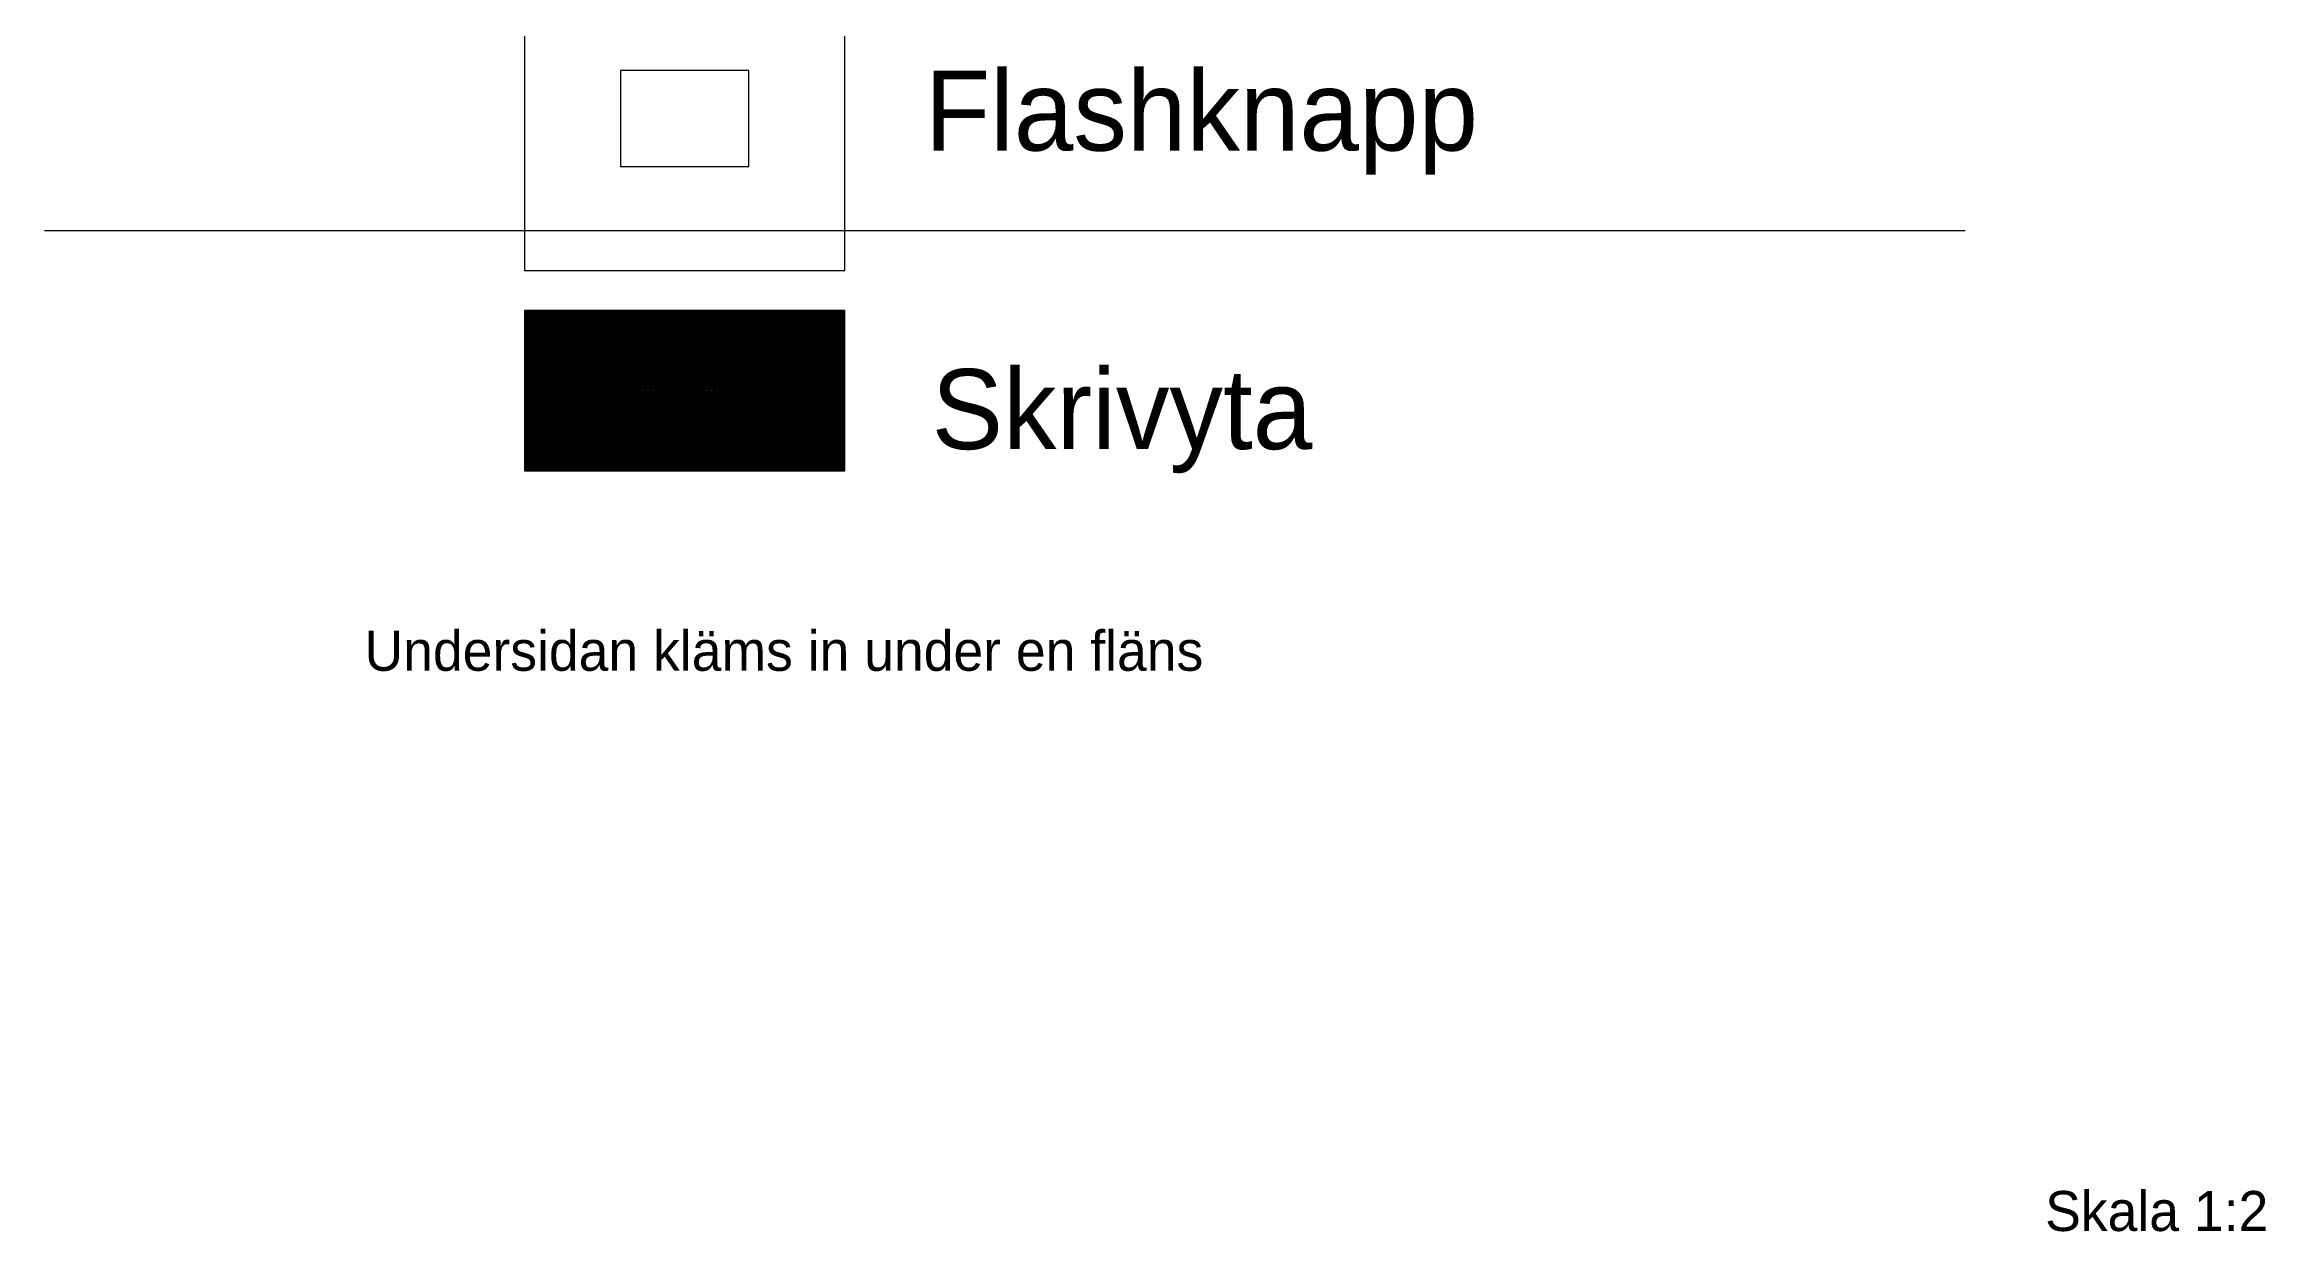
# Model space of a CAD drawing. Header units: millimetres. Extents: x -80 to 198, y -165 to 270.
# Drawn here: x -80 to 197.5, y -165.1 to -16.7 of the extents above; entities that cross this region are included whole.
import ezdxf

# ---------------------------------------------------------------- set-up
doc = ezdxf.new("R2010")
doc.units = ezdxf.units.MM
doc.layers.get('0').update_dxf_attribs({"lineweight": 25, "true_color": 0xffffff})
doc.styles.add('textstyle10', font='')
doc.styles.add('textstyle4', font='')
doc.styles.add('textstyle5', font='')
doc.styles.add('textstyle8', font='')
doc.styles.get('textstyle10').set_extended_font_data('Bitstream Vera Sans')
doc.styles.get('textstyle4').set_extended_font_data('Bitstream Vera Sans')
doc.styles.get('textstyle5').set_extended_font_data('Bitstream Vera Sans')
doc.styles.get('textstyle8').set_extended_font_data('Bitstream Vera Sans')

# ---------------------------------------------------------------- blocks, each defined once
blk = doc.blocks.new('skrivruta')
h = blk.add_hatch()
h.set_pattern_fill('ZIGZAG', color=256, style=0)
h.set_pattern_definition([(45, (0, 0), (-0.08838835, 0.08838835), [])])
h.paths.add_polyline_path([(-52.28, 15.38), (-12.28, 15.38), (-12.28, 35.38), (-52.28, 35.38)])
for p, q in [((-12.28, 35.38), (-52.28, 35.38)), ((-52.28, 35.38), (-52.28, 15.38)), ((-12.28, 15.38), (-12.28, 35.38)), ((-52.28, 15.38), (-12.28, 15.38))]:
    blk.add_line(p, q)
blk = doc.blocks.new('flashknapp')
for p, q in [((-9.85, 23.55), (-25.85, 23.55)), ((-25.85, 23.55), (-25.85, 11.55)), ((-9.85, 11.55), (-9.85, 23.55)), ((-25.85, 11.55), (-9.85, 11.55))]:
    blk.add_line(p, q)

msp = doc.modelspace()

# ---------------------------------------------------------------- linework, layer by layer
for p, q in [((-20, 230), (-20, -45)), ((20, -45), (20, 230)), ((-80, -40), (160, -40)), ((-20, -45), (20, -45))]:
    msp.add_line(p, q)

# ---------------------------------------------------------------- block references
for name, p in [('flashknapp', (17.85, -43.55)), ('skrivruta', (32.28, -85.38))]:
    msp.add_blockref(name, p)

# ---------------------------------------------------------------- texts
at = {"char_height": 1, "attachment_point": 1}
for s, insert, style in [('\\H10;Flashknapp', (30, -20), 'textstyle4'), ('\\H10;Skrivyta', (30.86, -57.3), 'textstyle5'), ('\\H5;Undersidan kläms in under en fläns', (-40, -90), 'textstyle8'), ('\\H5;Skala 1:2', (170, -160), 'textstyle10')]:
    msp.add_mtext(s, dxfattribs=dict(at, insert=insert, style=style))

doc.saveas('drawing.dxf')
